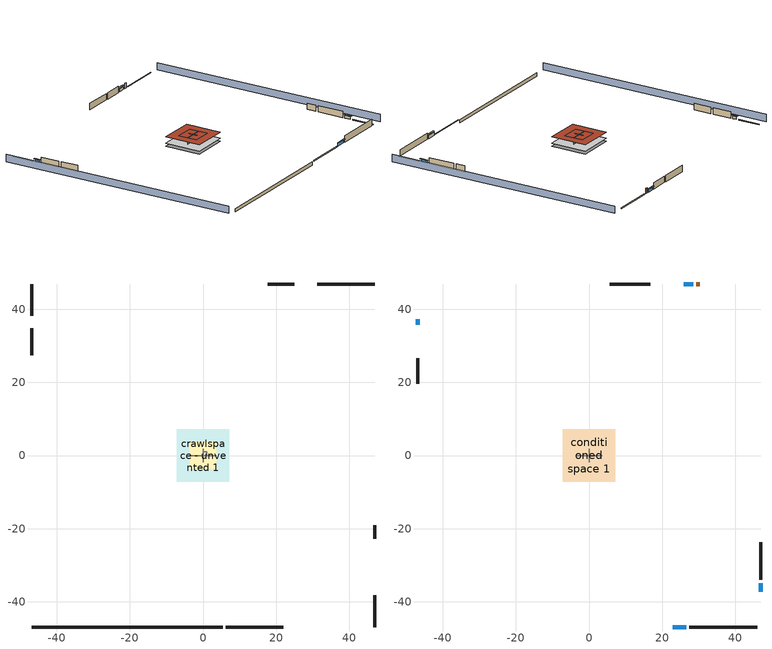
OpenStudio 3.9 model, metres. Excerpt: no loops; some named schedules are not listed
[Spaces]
garage 1
 floor foundation (Slab1 construction): -3.66,-3.66 -3.66,3.66 3.66,3.66 3.66,-3.66 z0
 wall outside (Wall1 construction): -46.87,34.76 -46.87,27.44 z0.3:2.74
 wall outside (Wall2 construction): 24.97,46.87 17.66,46.87 z0.3:2.74
 wall outside (Wall9 construction): 46.87,-22.73 46.87,-19.07 z0.3:2.74
 wall to conditioned space 1 (Wall5 construction Reversed): -3.66,0 3.66,0 z0.3:2.74
 wall to conditioned space 1 (Wall6 construction Reversed): 0,-1.83 0,1.83 z0.3:2.74
 roof outside (Roof1 construction): -3.66,3.66 -3.66,-3.66 3.66,-3.66 3.66,3.66 z2.74
crawlspace - unvented 1
 floor foundation (Slab2 construction): -7.11,-7.11 -7.11,7.11 7.11,7.11 7.11,-7.11 z-0.91
 wall outside (RimJoist1 construction): 6.27,-46.87 21.94,-46.87 z0.3:0.61
 wall outside (RimJoist2 construction): -46.87,46.87 -46.87,38.18 z0.3:0.61
 wall outside (RimJoist3 construction): 46.87,46.87 31.2,46.87 z0.3:0.61
 wall outside (RimJoist4 construction): 46.87,-46.87 46.87,-38.18 z0.3:0.61
 wall foundation (FoundationWall1 construction): -46.87,-46.87 5.34,-46.87 z-0.91:0.3
air source heat pump airloop ret air space
 floor adiabatic (AdiabaticConst): 0,0 0,1 1,1 1,0 z0
 wall adiabatic (AdiabaticConst): 0,1 0,0 1,0 1,1 0,1 z0:1
 ceiling adiabatic (AdiabaticConst): 1,0 1,1 0,1 0,0 z1
conditioned space 1
 floor to crawlspace - unvented 1 (Floor1 construction): -7.11,-7.11 -7.11,7.11 7.11,7.11 7.11,-7.11 z0.3
 wall outside (Wall3 construction): 27.46,-46.87 45.94,-46.87 z0.3:2.74
 wall outside (Wall4 construction): -46.87,26.51 -46.87,19.57 z0.3:2.74
 wall outside (Wall7 construction): 16.73,46.87 5.66,46.87 z0.3:2.74
 wall outside (Wall8 construction): 46.87,-33.93 46.87,-23.66 z0.3:2.74
 wall outside (AdiabaticWallConstruction): 22.87,-46.87 26.53,-46.87 z0.3:1.52; -46.87,37.25 -46.87,35.68 z0.3:1.37; 28.43,46.87 25.9,46.87 z0.3:1.43; 46.87,-37.25 46.87,-34.86 z0.3:1.34
 wall outside (AdiabaticWallConstruction 1): 30.27,46.87 29.36,46.87 z0.3:2.34
 window (WindowConstruction): 22.87,-46.87 26.53,-46.87 z0.3:1.52
 window (WindowConstruction 1): -46.87,37.25 -46.87,35.68 z0.3:1.37
 window (WindowConstruction 2): 28.43,46.87 25.9,46.87 z0.3:1.43
 window (WindowConstruction 3): 46.87,-37.25 46.87,-34.86 z0.3:1.34
 door (Door): 30.27,46.87 29.36,46.87 z0.3:2.34
 roof outside (Roof2 construction): -7.11,7.11 -7.11,-7.11 7.11,-7.11 7.11,7.11 z2.74
shading: 51.44,-46.87 51.44,46.87 / -51.44,46.87 -51.44,-46.87 z0:2.74; 26.83,-46.87 22.56,-46.87 22.56,-47.48 26.83,-47.48 z1.83; -46.87,35.38 -46.87,37.56 -47.48,37.56 -47.48,35.38 z1.68; 25.59,46.87 28.73,46.87 28.73,47.48 25.59,47.48 z1.74; 46.87,-34.55 46.87,-37.56 47.48,-37.56 47.48,-34.55 z1.65
[Site]
Portland Intl Arpt_OR: Latitude {deg}=45.59; Longitude {deg}=-122.6; Time Zone {hr}=-8; Elevation {m}=33; Terrain=Suburbs; Keep Site Location Information=Yes
[Site:GroundTemperature:Shallow]
10.2558, 8.96328, 8.85977, 9.47314, 11.9355, 14.3863, 16.5111, 17.8571, 17.9714, 16.8767, 14.8061, 12.4304
[Site:WaterMainsTemperature]
Calculation Method=Schedule; Temperature Schedule=mains temperature schedule
[Building]
Building 1
[Material] Roughness=Rough
Name | Thickness {m} | Conductivity {W/m-K} | Density {kg/m3} | Specific Heat {J/kg-K} | Thermal Absorptance | Solar Absorptance | Visible Absorptance
slate or tile shingles | 0.01905 | 0.840978 | 1899.972 | 799.717 | 0.9 | 0.75 | 0.75
roof rigid ins | 0.00302951 | 0.029427 | 32.04 | 1214.23 | 0.9 | 0.7 | 0.7
osb sheathing 0.5 in. | 0.0127 | 0.115458 | 512.64 | 1214.23 | 0.9 | 0.6 | 0.6
roof rigid ins 1 | 0.103632 | 0.029427 | 32.04 | 1214.23 | 0.9 | 0.7 | 0.7
osb sheathing 0.75 in. | 0.01905 | 0.115458 | 512.64 | 1214.23 | 0.9 | 0.7 | 0.7
roof stud and cavity | 0.2032 | 0.159782 | 78.34581 | 1123.46 | 0.9 | 0.7 | 0.7
gypsum board | 0.0127 | 0.160291 | 801 | 837.4 | 0.9 | 0.6 | 0.6
composite shingle siding | 0.00635 | 0.162714 | 1121.4 | 1465.45 | 0.9 | 0.7 | 0.7
osb sheathing 0.5 in. 1 | 0.0127 | 0.115458 | 512.64 | 1214.23 | 0.9 | 0.7 | 0.7
wall stud and cavity | 0.1397 | 0.348479 | 139.0536 | 1170.24 | 0.9 | 0.6 | 0.6
wall rigid ins | 0.051816 | 0.029427 | 32.04 | 1214.23 | 0.9 | 0.7 | 0.7
wall stud and cavity 1 | 0.1397 | 0.207325 | 139.0536 | 1170.24 | 0.9 | 0.7 | 0.7
wall rigid ins 1; wall rigid ins 2 | 0.051816 | 0.029427 | 32.04 | 1214.23
wall stud and cavity 2 | 0.1397 | 0.222524 | 139.0536 | 1170.24 | 0.9 | 0.7 | 0.7
rim joist stud and cavity | 0.0508 | 0.144151 | 50.32683 | 1063.81 | 0.9 | 0.6 | 0.6
floor stud and cavity | 0.1397 | 0.923637 | 92.3553 | 1139.71 | 0.9 | 0.7 | 0.7
floor covering | 0.0127 | 0.0433444 | 54.468 | 1339.84 | 0.9 | 0.6 | 0.6
concrete 4.0 in. | 0.1016 | 1.803125 | 2242.8 | 837.4 | 0.9 | 0.7 | 0.7
concrete 8.0 in. | 0.2032 | 1.803125 | 2242.8 | 837.4 | 0.9 | 0.7 | 0.7
soil 0.5 in. | 0.0127 | 1.9041 | 1842.3 | 418.7 | 0.9 | 0.7 | 0.7
wood siding; wood siding 1 | 0.0254 | 0.102417 | 544.68 | 1172.36
wall rigid ins 3 | 0.512978 | 0.029427 | 32.04 | 1214.23 | 0.9 | 0.7 | 0.7
wall stud and cavity 3 | 0.0889 | 0.380278 | 52.3479 | 1209.89 | 0.9 | 0.7 | 0.7
door material | 0.04445 | 0.0612267 | 512.64 | 1214.23 | 0.9 | 0.7 | 0.7
wall stud and cavity 4 | 0.0889 | 0.391764 | 83.0341 | 1211.67 | 0.9 | 0.7 | 0.7
furniture material conditioned space 1; furniture material garage 1 | 0.1524 | 0.115458 | 640.8 | 1214.23 | 0.9 | 0.6 | 0.6
[Construction]
Roof1 construction: slate or tile shingles, roof rigid ins, osb sheathing 0.5 in.
Roof2 construction: slate or tile shingles, roof rigid ins 1, osb sheathing 0.75 in., roof stud and cavity, gypsum board
Wall1 construction; Wall2 construction; Wall9 construction: composite shingle siding, osb sheathing 0.5 in. 1, wall stud and cavity
Wall3 construction; Wall4 construction: composite shingle siding, wall rigid ins, osb sheathing 0.5 in. 1, wall stud and cavity 1, gypsum board
Wall5 construction Reversed: gypsum board, wall stud and cavity 2, osb sheathing 0.5 in. 1, wall rigid ins 1
Wall6 construction Reversed: gypsum board, wall stud and cavity 2, osb sheathing 0.5 in. 1, wall rigid ins 2
Wall7 construction; Wall8 construction: composite shingle siding, wall rigid ins 2, osb sheathing 0.5 in. 1, wall stud and cavity 1, gypsum board
RimJoist1 construction; RimJoist2 construction; RimJoist3 construction; RimJoist4 construction: composite shingle siding, rim joist stud and cavity
Floor1 construction: floor stud and cavity, osb sheathing 0.75 in., floor covering
Slab1 construction: concrete 4.0 in.
FoundationWall1 construction: concrete 8.0 in.
Slab2 construction: soil 0.5 in.
WindowConstruction; WindowConstruction 1; WindowConstruction 2; WindowConstruction 3: WindowMaterial
AdiabaticWallConstruction: wood siding, wall rigid ins 3, wall stud and cavity 3, gypsum board
Door: door material
AdiabaticWallConstruction 1: wood siding 1, wall rigid ins 3, wall stud and cavity 3, gypsum board
PartitionWallConstruction: gypsum board, wall stud and cavity 4, gypsum board
furniture construction conditioned space 1: furniture material conditioned space 1
furniture construction garage 1: furniture material garage 1
AdiabaticConst: Adiabatic
[WindowMaterial:SimpleGlazingSystem]
WindowMaterial: U-Factor {W/m2-K}=2.15764; Solar Heat Gain Coefficient=0.44
[Material:NoMass]
Adiabatic: Roughness=Rough; Thermal Resistance {m2-K/W}=176.1
[ThermalZone] Multiplier=1; Use Ideal Air Loads=No
Name | Volume {m3} | Thermostat
conditioned space | 493.619 | conditioned space temperature setpoint
garage | 130.484
crawlspace - unvented | 246.81
air source heat pump airloop ret air zone | 1
[Sizing:Zone] Zone Cooling Design Supply Air Temperature Input Method=SupplyAirTemperature; Zone Cooling Design Supply Air Temperature {C}=14; Zone Cooling Design Supply Air Temperature Difference {deltaC}=11.11; Zone Heating Design Supply Air Temperature Input Method=SupplyAirTemperature; Zone Heating Design Supply Air Temperature {C}=40; Zone Heating Design Supply Air Temperature Difference {deltaC}=11.11; Zone Cooling Design Supply Air Humidity Ratio {kg-H2O/kg-air}=0.0085; Zone Heating Design Supply Air Humidity Ratio {kg-H2O/kg-air}=0.008; Cooling Design Air Flow Method=DesignDay; Heating Design Air Flow Method=DesignDay; Account for Dedicated Outdoor Air System=No; Dedicated Outdoor Air System Control Strategy=NeutralSupplyAir; Dedicated Outdoor Air Low Setpoint Temperature for Design {C}=autosize; Dedicated Outdoor Air High Setpoint Temperature for Design {C}=autosize; Zone Load Sizing Method=Sensible Load Only No Latent Load; Zone Latent Cooling Design Supply Air Humidity Ratio Input Method=HumidityRatioDifference; Zone Cooling Design Supply Air Humidity Ratio Difference {kgWater/kgDryAir}=0.005; Zone Latent Heating Design Supply Air Humidity Ratio Input Method=HumidityRatioDifference; Zone Humidification Design Supply Air Humidity Ratio Difference {kgWater/kgDryAir}=0.005; Sizing Option=Coincident
garage; crawlspace - unvented; air source heat pump airloop ret air zone
[Space]
Name | Thermal Zone | Volume {m3}
conditioned space 1 | conditioned space | 493.619
garage 1 | garage | 130.484
crawlspace - unvented 1 | crawlspace - unvented | 246.81
air source heat pump airloop ret air space | air source heat pump airloop ret air zone
[ThermostatSetpoint:DualSetpoint]
conditioned space temperature setpoint: Heating Setpoint Temperature Schedule=heating setpoint; Cooling Setpoint Temperature Schedule=cooling setpoint; Temperature Difference Between Cutout And Setpoint {deltaC}=0
[Foundation:Kiva] Wall Depth Below Slab {m}=0.2032
Name | Initial Indoor Air Temperature {C} | Wall Height Above Grade {m}
Foundation Kiva 1 | 13.4258 | 0.1016
Foundation Kiva 2 | 8.71751 | 0.3048
[Foundation:Kiva:Settings]
Soil Conductivity {W/m-K}=1.9041; Soil Density {kg/m3}=1842.3; Soil Specific Heat {J/kg-K}=418.7; Ground Solar Absorptivity=0.9; Ground Thermal Absorptivity=0.9; Ground Surface Roughness {m}=0.03; Far-Field Width {m}=40; Deep-Ground Boundary Condition=ZeroFlux; Deep-Ground Depth {m}=40; Minimum Cell Dimension {m}=0.2; Maximum Cell Growth Coefficient=3; Simulation Timestep=Timestep
[SurfaceProperty:ExposedFoundationPerimeter] Exposed Perimeter Calculation Method=TotalExposedPerimeter
Name | Total Exposed Perimeter {m}
Slab1 | 18.288
Slab2 | 52.21224
[SurfaceProperty:IncidentSolarMultiplier] Incident Solar Multiplier=1; Incident Solar Multiplier Schedule=trans schedule winter=0.85 summer=0.7
Window1; Window2; Window3; Window4
[InternalMass:Definition] Design Level Calculation Method=SurfaceArea
Name | Construction | Surface Area {m2}
partition wall mass | PartitionWallConstruction | 202.436
furniture mass conditioned space 1 | furniture construction conditioned space 1 | 80.97429
furniture mass garage 1 | furniture construction garage 1 | 5.35122
[InternalMass] Multiplier=1
Name | Internal Mass Definition | Space or SpaceType
partition wall mass | partition wall mass | conditioned space 1
furniture mass conditioned space 1 | furniture mass conditioned space 1 | conditioned space 1
furniture mass garage 1 | furniture mass garage 1 | garage 1
[EnergyManagementSystem:Sensor]
Name | Output Variable or Output Meter Index Key | Output Variable or Output Meter
water_heater_amb_temp; fridge_tin_s_1 | garage | Zone Mean Air Temperature
water_heater_amb_rh | garage | Zone Air Relative Humidity
water_heater_T_set | water heater setpoint | Schedule Value
out_pb_s |  | Site Outdoor Air Barometric Pressure
out_wt_s |  | Site Outdoor Air Humidity Ratio
site_vw_s |  | Site Wind Speed
cool_season | cooling season schedule | Schedule Value
air_source_heat_pump_airloop_AH_MFR_s | Node 6 | System Node Mass Flow Rate
air_source_heat_pump_airloop_AH_VFR_s | Node 6 | System Node Current Density Volume Flow Rate
air_source_heat_pump_airloop_AH_Tout_s | Node 6 | System Node Temperature
air_source_heat_pump_airloop_AH_Wout_s | Node 6 | System Node Humidity Ratio
air_source_heat_pump_airloop_RA_T_s | Node 9 | System Node Temperature
air_source_heat_pump_airloop_Ra_W_s | Node 9 | System Node Humidity Ratio
air_source_heat_pump_airloop_0_DZ_T_s | crawlspace - unvented | Zone Air Temperature
air_source_heat_pump_airloop_0_DZ_W_s | crawlspace - unvented | Zone Mean Air Humidity Ratio
natural_vent_s | natural vent schedule | Schedule Value
htg_sp_s | heating setpoint | Schedule Value
clg_sp_s | cooling setpoint | Schedule Value
mech_vent_range_fan_0_sch_s | mech vent range fan 0 schedule | Schedule Value
mech_vent_bath_fan_0_sch_s | mech vent bath fan 0 schedule | Schedule Value
clothes_dryer_exhaust_0_sch_s | clothes_dryer | Schedule Value
htg_load_cond |  | Heating:EnergyTransfer:Zone:CONDITIONED SPACE
clg_load_cond |  | Cooling:EnergyTransfer:Zone:CONDITIONED SPACE
htg_load_duct |  | Heating:EnergyTransfer:Zone:AIR SOURCE HEAT PUMP AIRLOOP RET AIR ZONE
clg_load_duct |  | Cooling:EnergyTransfer:Zone:AIR SOURCE HEAT PUMP AIRLOOP RET AIR ZONE
s_conv | Floor1 | Surface Inside Face Convection Heat Gain Energy
s_ig | Floor1 | Surface Inside Face Internal Gains Radiation Heat Gain Energy
s_sol | Floor1 | Surface Inside Face Solar Radiation Heat Gain Energy
s_lgt | Floor1 | Surface Inside Face Lights Radiation Heat Gain Energy
s_surf | Floor1 | Surface Inside Face Net Surface Thermal Radiation Heat Gain Energy
s_conv_1 | Roof2 | Surface Inside Face Convection Heat Gain Energy
s_ig_1 | Roof2 | Surface Inside Face Internal Gains Radiation Heat Gain Energy
s_sol_1 | Roof2 | Surface Inside Face Solar Radiation Heat Gain Energy
s_lgt_1 | Roof2 | Surface Inside Face Lights Radiation Heat Gain Energy
s_surf_1 | Roof2 | Surface Inside Face Net Surface Thermal Radiation Heat Gain Energy
ss_sol | Door1 | Surface Inside Face Solar Radiation Heat Gain Energy
ss_lgt | Door1 | Surface Inside Face Lights Radiation Heat Gain Energy
ss_conv | Door1 | Surface Inside Face Convection Heat Gain Energy
ss_ig | Door1 | Surface Inside Face Internal Gains Radiation Heat Gain Energy
ss_surf | Door1 | Surface Inside Face Net Surface Thermal Radiation Heat Gain Energy
ss_conv_1 | Window1 | Surface Inside Face Convection Heat Gain Energy
ss_ig_1 | Window1 | Surface Inside Face Internal Gains Radiation Heat Gain Energy
ss_surf_1 | Window1 | Surface Inside Face Net Surface Thermal Radiation Heat Gain Energy
ss_trans_in | Window1 | Surface Window Transmitted Solar Radiation Rate
ss_back_out | Window1 | Surface Window Shortwave from Zone Back Out Window Heat Transfer Rate
ss_trans_out | Window1 | Surface Inside Face Initial Transmitted Diffuse Transmitted Out Window Solar Radiation Rate
ss_conv_2 | Window2 | Surface Inside Face Convection Heat Gain Energy
ss_ig_2 | Window2 | Surface Inside Face Internal Gains Radiation Heat Gain Energy
ss_surf_2 | Window2 | Surface Inside Face Net Surface Thermal Radiation Heat Gain Energy
ss_trans_in_1 | Window2 | Surface Window Transmitted Solar Radiation Rate
ss_back_out_1 | Window2 | Surface Window Shortwave from Zone Back Out Window Heat Transfer Rate
ss_trans_out_1 | Window2 | Surface Inside Face Initial Transmitted Diffuse Transmitted Out Window Solar Radiation Rate
ss_conv_3 | Window3 | Surface Inside Face Convection Heat Gain Energy
ss_ig_3 | Window3 | Surface Inside Face Internal Gains Radiation Heat Gain Energy
ss_surf_3 | Window3 | Surface Inside Face Net Surface Thermal Radiation Heat Gain Energy
ss_trans_in_2 | Window3 | Surface Window Transmitted Solar Radiation Rate
ss_back_out_2 | Window3 | Surface Window Shortwave from Zone Back Out Window Heat Transfer Rate
ss_trans_out_2 | Window3 | Surface Inside Face Initial Transmitted Diffuse Transmitted Out Window Solar Radiation Rate
ss_conv_4 | Window4 | Surface Inside Face Convection Heat Gain Energy
ss_ig_4 | Window4 | Surface Inside Face Internal Gains Radiation Heat Gain Energy
ss_surf_4 | Window4 | Surface Inside Face Net Surface Thermal Radiation Heat Gain Energy
ss_trans_in_3 | Window4 | Surface Window Transmitted Solar Radiation Rate
ss_back_out_3 | Window4 | Surface Window Shortwave from Zone Back Out Window Heat Transfer Rate
ss_trans_out_3 | Window4 | Surface Inside Face Initial Transmitted Diffuse Transmitted Out Window Solar Radiation Rate
s_conv_2 | Wall3 | Surface Inside Face Convection Heat Gain Energy
s_ig_2 | Wall3 | Surface Inside Face Internal Gains Radiation Heat Gain Energy
s_sol_2 | Wall3 | Surface Inside Face Solar Radiation Heat Gain Energy
s_lgt_2 | Wall3 | Surface Inside Face Lights Radiation Heat Gain Energy
s_surf_2 | Wall3 | Surface Inside Face Net Surface Thermal Radiation Heat Gain Energy
s_conv_3 | Wall4 | Surface Inside Face Convection Heat Gain Energy
s_ig_3 | Wall4 | Surface Inside Face Internal Gains Radiation Heat Gain Energy
s_sol_3 | Wall4 | Surface Inside Face Solar Radiation Heat Gain Energy
s_lgt_3 | Wall4 | Surface Inside Face Lights Radiation Heat Gain Energy
s_surf_3 | Wall4 | Surface Inside Face Net Surface Thermal Radiation Heat Gain Energy
s_conv_4 | Wall5 | Surface Inside Face Convection Heat Gain Energy
s_ig_4 | Wall5 | Surface Inside Face Internal Gains Radiation Heat Gain Energy
s_sol_4 | Wall5 | Surface Inside Face Solar Radiation Heat Gain Energy
s_lgt_4 | Wall5 | Surface Inside Face Lights Radiation Heat Gain Energy
s_surf_4 | Wall5 | Surface Inside Face Net Surface Thermal Radiation Heat Gain Energy
s_conv_5 | Wall6 | Surface Inside Face Convection Heat Gain Energy
s_ig_5 | Wall6 | Surface Inside Face Internal Gains Radiation Heat Gain Energy
s_sol_5 | Wall6 | Surface Inside Face Solar Radiation Heat Gain Energy
s_lgt_5 | Wall6 | Surface Inside Face Lights Radiation Heat Gain Energy
s_surf_5 | Wall6 | Surface Inside Face Net Surface Thermal Radiation Heat Gain Energy
s_conv_6 | Wall7 | Surface Inside Face Convection Heat Gain Energy
s_ig_6 | Wall7 | Surface Inside Face Internal Gains Radiation Heat Gain Energy
[ElectricEquipment:Definition] Design Level Calculation Method=EquipmentLevel
Name | Design Level {W} | Fraction Latent | Fraction Radiant | Fraction Lost
ceiling fan | 17.3605 | 0 | 0.558 | 0
clothes washer | 324.043 | 0.03 | 0.162 | 0.7
clothes dryer | 5667.65 | 0.015 | 0.081 | 0.85
dishwasher | 592.591 | 0.3 | 0.18 | 0.4
fridge | 49.4292 | 0 | 0.6 | 0
fridge 2 | 90.9498 | 0 | 0.6 | 0
freezer | 194.914 | 0 | 0.6 | 0
cooking range | 1432.13 | 0.08 | 0.432 | 0.2
misc tv | 490.034 | 0 | 0.6 | 0
misc plug loads | 393.76 | 0.021 | 0.558 | 0.049
whole house fan; mech vent house fan | 0 | 0 | 0 | 1
mech vent house fan cfis | 0 | 0 | 0 | 0
mech vent range fan 0; mech vent bath fan 0 | 30 | 0 | 0 | 1
[ElectricEquipment]
Name | Electric Equipment Definition | Space or SpaceType | Schedule
ceiling fan | ceiling fan | conditioned space 1 | ceiling_fan
clothes washer | clothes washer | conditioned space 1 | clothes_washer
clothes dryer | clothes dryer | conditioned space 1 | clothes_dryer
dishwasher | dishwasher | conditioned space 1 | dishwasher
fridge | fridge | conditioned space 1 | fridge schedule
fridge 1 | fridge 2 | garage 1 | fridge schedule 1
freezer | freezer | garage 1 | freezer schedule
cooking range | cooking range | conditioned space 1 | cooking_range
misc tv | misc tv | conditioned space 1 | plug_loads_tv
misc plug loads | misc plug loads | conditioned space 1 | plug_loads_other
whole house fan | whole house fan | conditioned space 1 | Always On Discrete
mech vent house fan | mech vent house fan | conditioned space 1 | mech vent house fan schedule
mech vent house fan cfis | mech vent house fan cfis | conditioned space 1 | mech vent house fan cfis schedule
mech vent range fan 0 | mech vent range fan 0 | conditioned space 1 | mech vent range fan 0 schedule
mech vent bath fan 0 | mech vent bath fan 0 | conditioned space 1 | mech vent bath fan 0 schedule
[OtherEquipment:Definition] Design Level Calculation Method=EquipmentLevel
Name | Design Level {W} | Fraction Latent | Fraction Radiant | Fraction Lost
water heater sens; air source heat pump airloop_0 SupSensLkToCond; air source heat pump airloop_0 SupCondToLv; air source heat pump airloop_0 RetCondToRP; air source heat pump airloop_0 RetSensLkToRP; air source heat pump airloop_0 SupCondToDZ; air source heat pump airloop_0 RetCondToDZ; air source heat pump airloop_0 SupSensLkToDZ; mech vent house fan sensible load | 0 | 0 | 0 | 0
water heater lat; air source heat pump airloop_0 SupLatLkToCond; air source heat pump airloop_0 RetLatLkToRP; air source heat pump airloop_0 SupLatLkToDZ; mech vent house fan latent load | 0 | 1 | 0 | 0
water heater energy adjustment1 | 0.01 | 0 | 0 | 1
clothes dryer 2 | 0 | 0.015 | 0.081 | 0.85
cooking range 2 | 0 | 0.08 | 0.432 | 0.2
general water use sensible | -61.6891 | 0 | 0.6 | 0
general water use latent | 62.594 | 1 | 0 | 0
[OtherEquipment]
Name | Other Equipment Definition | Space or SpaceType | Schedule | Fuel Type
water heater sens | water heater sens | garage 1 | Always On Discrete
water heater lat | water heater lat | garage 1 | Always On Discrete
water heater energy adjustment1 | water heater energy adjustment1 | garage 1 | Always On Discrete | Electricity
clothes dryer 1 | clothes dryer 2 | conditioned space 1 | clothes_dryer | Electricity
cooking range 1 | cooking range 2 | conditioned space 1 | cooking_range | Electricity
general water use sensible | general water use sensible | conditioned space 1 | general water use schedule
general water use latent | general water use latent | conditioned space 1 | general water use schedule
air source heat pump airloop_0 SupSensLkToCond | air source heat pump airloop_0 SupSensLkToCond | conditioned space 1 | Always On Discrete
air source heat pump airloop_0 SupLatLkToCond | air source heat pump airloop_0 SupLatLkToCond | conditioned space 1 | Always On Discrete
air source heat pump airloop_0 SupCondToLv | air source heat pump airloop_0 SupCondToLv | conditioned space 1 | Always On Discrete
air source heat pump airloop_0 RetCondToRP | air source heat pump airloop_0 RetCondToRP | air source heat pump airloop ret air space | Always On Discrete
air source heat pump airloop_0 RetSensLkToRP | air source heat pump airloop_0 RetSensLkToRP | air source heat pump airloop ret air space | Always On Discrete
air source heat pump airloop_0 RetLatLkToRP | air source heat pump airloop_0 RetLatLkToRP | air source heat pump airloop ret air space | Always On Discrete
air source heat pump airloop_0 SupCondToDZ | air source heat pump airloop_0 SupCondToDZ | crawlspace - unvented 1 | Always On Discrete
air source heat pump airloop_0 RetCondToDZ | air source heat pump airloop_0 RetCondToDZ | crawlspace - unvented 1 | Always On Discrete
air source heat pump airloop_0 SupSensLkToDZ | air source heat pump airloop_0 SupSensLkToDZ | crawlspace - unvented 1 | Always On Discrete
air source heat pump airloop_0 SupLatLkToDZ | air source heat pump airloop_0 SupLatLkToDZ | crawlspace - unvented 1 | Always On Discrete
mech vent house fan sensible load | mech vent house fan sensible load | conditioned space 1 | Always On Discrete
mech vent house fan latent load | mech vent house fan latent load | conditioned space 1 | Always On Discrete
[WaterUse:Equipment:Definition]
Name | Peak Flow Rate {m3/s}
clothes washer | 1.15659e-05
dishwasher | 6.5575e-06
[Lights:Definition] Design Level Calculation Method=LightingLevel; Fraction Radiant=0.6; Fraction Visible=0.2; Return Air Fraction=0
Name | Lighting Level {W}
interior lighting | 1271.93
garage lighting | 53.9271
[Lights] Fraction Replaceable=1
Name | Lights Definition | Space or SpaceType | Schedule
interior lighting | interior lighting | conditioned space 1 | lighting_interior
garage lighting | garage lighting | garage 1 | lighting_garage
[Exterior:Lights:Definition]
exterior lighting: Design Level {W}=48.0871
[Exterior:Lights]
exterior lighting: Exterior Lights Definition=exterior lighting; Schedule=exterior lighting schedule
[People:Definition]
occupants: Number of People Calculation Method=People; Number of People {people}=3; Fraction Radiant=0.314171; Sensible Heat Fraction=0.56303; Carbon Dioxide Generation Rate {m3/s-W}=0; Enable ASHRAE 55 Comfort Warnings=No; Mean Radiant Temperature Calculation Type=EnclosureAveraged
[People]
occupants: People Definition=occupants; Space or SpaceType=conditioned space 1; Number of People Schedule=occupants; Activity Level Schedule=occupants activity schedule; Multiplier=1
[ZoneMixing] Schedule=Always On Continuous; Design Flow Rate Calculation Method=Flow/Zone; Design Flow Rate {m3/s}=0
Name | Zone or Space | Source Zone or Space
air source heat pump airloop_0 ZoneMixDZToCond mix | conditioned space | crawlspace - unvented
air source heat pump airloop_0 ZoneMixCondToDZ mix | crawlspace - unvented | conditioned space
[SpaceInfiltration:DesignFlowRate] Schedule=Always On Discrete
Name | Space or SpaceType | Design Flow Rate Calculation Method | Design Flow Rate {m3/s} | Air Changes per Hour {1/hr} | Constant Term Coefficient | Temperature Term Coefficient | Velocity Term Coefficient | Velocity Squared Term Coefficient
natural vent flow; whole house fan flow; infil flow | conditioned space 1 | Flow/Space | 0
infil crawlspace - unvented 1 | crawlspace - unvented 1 | AirChanges/Hour |  | 0.1 | 1 | 0 | 0 | 0
crawlspace_unvented 1 duct leakage imbalance infil flow | crawlspace - unvented 1 | Flow/Space | 0
[SpaceInfiltration:EffectiveLeakageArea]
infil garage 1: Space or SpaceType=garage 1; Schedule=Always On Discrete; Effective Air Leakage Area {cm2}=407.755; Stack Coefficient=0.000129147; Wind Coefficient=4.64657e-05
